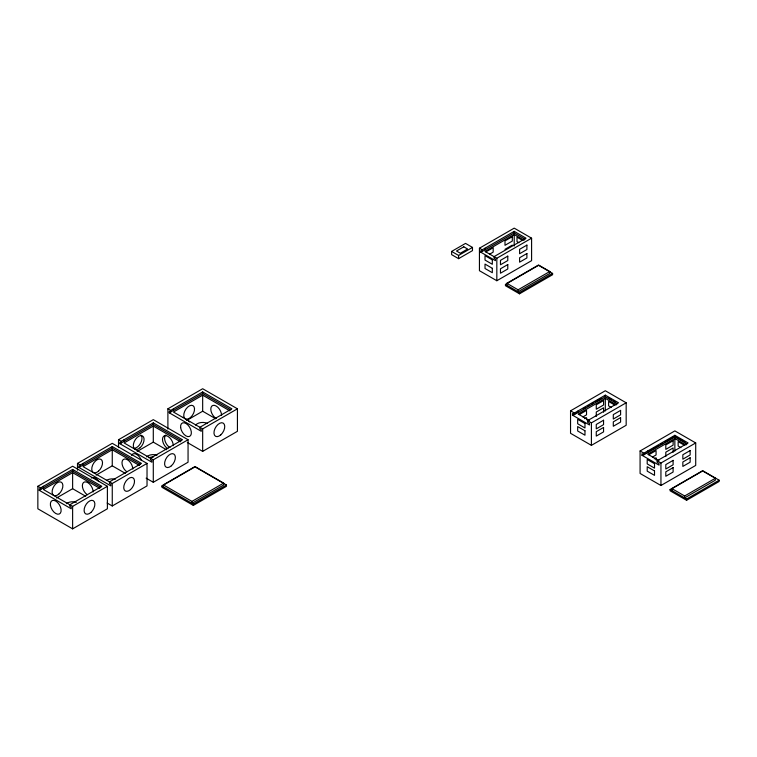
<?xml version="1.0" encoding="UTF-8"?>
<svg xmlns="http://www.w3.org/2000/svg" width="757" height="757" viewBox="0 0 757 757"><rect width="100%" height="100%" fill="white"/><g stroke="black" fill="none" stroke-linecap="round" stroke-linejoin="round"><path stroke-width="1.14" d="M167.893 429.049L167.893 408.808L202.668 388.738L237.433 408.808L237.433 431.301L202.668 451.371L187.32 442.514M37.85 486.297L72.625 466.227L107.39 486.297L107.39 508.789L72.625 528.859L37.85 508.789L37.85 486.297L40.632 487.905L72.625 469.435L101.826 486.297L69.843 504.768L69.843 506.376L71.234 507.181L71.234 508.789L39.241 490.318L39.241 488.71L40.632 489.514L40.632 487.905M77.488 470.163L77.488 463.416L112.263 443.337L147.028 463.416L147.028 485.899L112.263 505.979L107.144 503.027M118.518 447.595L118.518 439.732L153.293 419.652L188.058 439.732L188.058 462.215L153.293 482.285L146.129 478.15M170.675 410.417L202.668 391.946L231.869 408.808L199.886 427.279L199.886 428.888L201.277 429.692L201.277 431.301L169.284 412.83L169.284 411.221L170.675 412.026L170.675 410.417L167.893 408.808M169.284 412.83L202.668 393.555L230.866 409.84M80.27 465.025L112.263 446.554L141.464 463.416L109.481 481.887L109.481 483.486L110.872 484.291L110.872 485.899L78.879 467.429L78.879 465.829L80.27 466.624L80.27 465.025L77.488 463.416M121.3 441.331L153.293 422.87L182.494 439.732L150.511 458.193L150.511 459.802L151.902 460.606L151.902 462.215L119.909 443.744L119.909 442.135L121.3 442.94L121.3 441.331L118.518 439.732M229.854 410.862L202.668 395.163L173.457 412.026L202.668 428.888L237.433 408.808M451.626 251.428L465.536 243.394L472.482 247.416L472.482 250.624L458.581 258.657L451.626 254.636L451.626 251.428L458.581 255.44L472.482 247.416M39.241 490.318L72.625 471.043L100.823 487.328M78.879 467.429L112.263 448.163L140.461 464.438M119.909 443.744L153.293 424.469L181.491 440.754M99.81 488.35L72.625 472.652L43.414 489.514L72.625 506.376L107.39 486.297M139.449 465.47L112.263 449.762L83.052 466.624L112.263 483.486L147.028 463.416M180.478 441.776L153.293 426.077L124.082 442.94L153.293 459.802L188.058 439.732M479.436 248.211L514.211 228.141L531.594 238.181L531.594 260.663L496.829 280.733L479.436 270.703L479.436 248.211L482.218 249.819L514.211 231.349L526.03 238.181L494.047 256.642L494.047 258.251L495.438 259.055L495.438 260.663L480.827 252.232L480.827 250.624L482.218 251.428L482.218 249.819M186.553 420.523L202.668 411.221L215.754 418.782M480.827 252.232L514.211 232.957L525.046 239.212M56.51 498.011L72.625 488.71L85.711 496.27M96.148 475.131L112.263 465.829L125.35 473.38M137.178 451.437L153.293 442.135L166.379 449.696M524.062 240.253L514.211 234.566L485 251.428L496.829 258.251L531.594 238.181M485.871 251.93L493.176 247.709L493.176 252.128L489.524 254.238M504.995 249.318L512.3 245.107M506.84 285.228L506.84 283.307L538.549 264.997L549.819 271.498L549.819 273.428L518.1 291.738L518.1 289.808L549.819 271.498M505.449 284.433L538.549 265.319L552.601 273.428L552.601 274.715L519.491 293.82L505.449 285.711L505.449 284.433L519.491 292.543L552.601 273.428M163.304 486.779L163.304 484.858L195.013 466.549L223.665 483.089L223.665 485.019L191.956 503.329L191.956 501.399L223.665 483.089M161.913 485.985L195.013 466.87L226.447 485.019L226.447 486.306L193.347 505.411L161.913 487.262L161.913 485.985L193.347 504.124L226.447 485.019M570.541 410.824L605.307 390.744L626.171 402.79L626.171 425.273L591.406 445.353L570.541 433.307L570.541 410.824L574.364 413.029L605.307 395.163L618.526 402.79L587.574 420.655L587.574 422.264L589.485 423.371L589.485 424.97L572.453 415.139L572.453 413.53L574.364 414.637L605.307 396.772L617.504 403.812M572.453 415.139L576.437 412.839M583.401 408.808L585.398 407.663M587.385 406.509L589.381 405.364M591.368 404.21L593.365 403.065M595.352 401.91L601.323 398.466M616.491 404.825L605.307 398.371L578.187 414.032L589.372 420.485M579.228 414.628L586.533 410.408L586.533 414.827L582.881 416.937M584.707 418.687L586.533 417.637L586.533 419.842M587.574 420.655L591.406 422.87L626.171 402.79M640.081 450.973L674.856 430.894L695.711 442.94L695.711 465.423L660.946 485.502L640.081 473.456L640.081 450.973L643.904 453.178L674.856 435.313L688.066 442.94L657.123 460.805L657.123 462.413L659.035 463.521L659.035 465.12L641.993 455.288L641.993 453.68L643.904 454.787L674.856 436.921L687.053 443.962M641.993 455.288L645.976 452.989M648.967 451.257L654.937 447.813M656.925 446.658L658.921 445.513M660.908 444.359L662.905 443.214M664.892 442.06L674.856 436.316L684.877 442.097M686.031 444.974L674.856 438.521L647.727 454.181L658.912 460.635M648.777 454.777L656.073 450.557L656.073 454.976L652.42 457.086M654.247 458.837L656.073 457.786L656.073 459.991M657.123 460.805L660.946 463.019L695.711 442.94M670.087 489.495L702.666 470.684L719.15 480.203L719.15 481.48L686.571 500.292L670.087 490.782L670.087 489.495L686.571 499.005L719.15 480.203M671.998 490.602L671.998 488.672L702.666 470.968L715.327 478.273L715.327 480.203L684.659 497.907L684.659 495.977L715.327 478.273M522.481 240.338L517.003 237.178L517.003 241.597L518.829 242.647M506.84 283.307L518.1 289.808M608.316 397.898L611.325 399.639M613.331 400.794L615.337 401.948M614.996 405.175L608.609 401.484L608.609 405.894L611.344 407.474M684.536 445.324L678.149 441.634L678.149 446.043L680.884 447.633M671.998 488.672L684.659 495.977M163.304 484.858L191.956 501.399M686.571 499.005L686.571 500.292M674.856 435.313L674.856 436.921M674.856 438.521L674.856 451.096M673.115 452.364L673.115 447.945L665.81 452.166L665.81 456.585M660.946 463.019L660.946 485.502M647.727 450.973L647.727 452.572M643.904 453.178L643.904 454.787M605.307 395.163L605.307 396.772M605.307 398.371L605.307 410.947M603.575 412.215L603.575 407.796L596.27 412.016L596.27 416.435M591.406 422.87L591.406 445.353M578.187 410.824L578.187 412.423M574.364 413.029L574.364 414.637M519.491 292.543L519.491 293.82M514.211 231.349L514.211 232.957M514.211 234.566L514.211 246.034M496.829 258.251L496.829 280.733M485 248.211L485 249.819M458.581 255.44L458.581 258.657M202.668 391.946L202.668 393.555M202.668 395.163L202.668 411.221M202.668 428.888L202.668 451.371M193.347 504.124L193.347 505.411M173.457 408.808L173.457 410.417M153.293 422.87L153.293 424.469M153.293 426.077L153.293 442.135M153.293 459.802L153.293 482.285M124.082 439.732L124.082 441.331M112.263 446.554L112.263 448.163M112.263 449.762L112.263 465.829M112.263 483.486L112.263 505.979M83.052 463.416L83.052 465.025M72.625 469.435L72.625 471.043M72.625 472.652L72.625 488.71M72.625 506.376L72.625 528.859M43.414 486.297L43.414 487.905M188.663 421.384A7.617 4.4 60 0 1 189.629 421.942M183.497 417.372A7.617 4.4 -60 0 1 183.024 417.334M216.18 418.47A7.617 4.4 60 0 1 210.796 409.14A7.617 4.4 60 0 1 216.18 406.026A7.617 4.4 60 0 1 221.574 415.366M195.666 425.084A7.617 4.4 0 0 1 207.55 423.456M148.968 457.786A7.617 4.4 0 0 1 153.293 457.01M146.621 456.868A7.617 4.4 0 0 1 156.992 455.156M140.783 434.991A7.617 4.4 -60 0 1 140.603 443.195A7.617 4.4 -60 0 1 133.648 448.248M131.586 455.421A7.617 4.4 60 0 1 136.326 454.238A7.617 4.4 60 0 1 141.389 460.511M169.975 447.557A7.617 4.4 60 0 1 165.111 441.199A7.617 4.4 60 0 1 165.792 434.991M167.893 448.759A7.617 4.4 60 0 1 162.5 439.429A7.617 4.4 60 0 1 167.893 436.316A7.617 4.4 60 0 1 173.287 445.646M126.902 471.848A7.617 4.4 60 0 1 122.009 462.442A7.617 4.4 60 0 1 127.545 459.802A7.617 4.4 60 0 1 132.778 469.037M91.209 478.055A7.617 4.4 60 0 1 98.789 481.528M106.406 480.468A7.617 4.4 0 0 1 115.291 479.247M66.342 503.679A7.617 4.4 0 0 1 76.315 502.326M87.263 494.728A7.617 4.4 60 0 1 82.371 485.332A7.617 4.4 60 0 1 87.907 482.682A7.617 4.4 60 0 1 93.139 491.927M463.795 246.81L456.49 251.021L460.313 253.235L467.618 249.015L463.795 246.81M512.3 236.676L504.995 240.887L504.995 245.306L512.3 241.086L512.3 236.676M507.777 256.14L500.472 260.361L500.472 264.78L507.777 260.559L507.777 256.14M526.9 245.107L519.605 249.318L519.605 253.737L526.9 249.517L526.9 245.107M507.777 264.572L500.472 268.792L500.472 273.211L507.777 268.99L507.777 264.572M526.9 253.538L519.605 257.749L519.605 262.168L526.9 257.948L526.9 253.538M603.575 400.576L596.27 404.787L596.27 409.206L603.575 404.986L603.575 400.576M603.556 420.239L596.261 424.459L596.261 428.869L603.556 424.658L603.556 420.239M620.598 410.398L613.302 414.618L613.302 419.037L620.598 414.817L620.598 410.398M603.556 427.468L596.261 431.679L596.261 436.098L603.556 431.887L603.556 427.468M620.598 417.627L613.302 421.848L613.302 426.257L620.598 422.046L620.598 417.627M673.115 440.725L665.81 444.936L665.81 449.355L673.115 445.135L673.115 440.725M673.105 460.388L665.8 464.609L665.8 469.018L673.105 464.807L673.105 460.388M690.138 450.547L682.842 454.768L682.842 459.187L690.138 454.966L690.138 450.547M673.105 467.618L665.8 471.829L665.8 476.248L673.105 472.037L673.105 467.618M690.138 457.777L682.842 461.997L682.842 466.407L690.138 462.196L690.138 457.777M492.315 259.869L485.019 255.648L485.019 260.067L492.315 264.278L492.315 259.869M492.315 268.3L485.019 264.079L485.019 268.498L492.315 272.709L492.315 268.3M584.972 423.56L577.667 419.34L577.667 423.759L584.972 427.979L584.972 423.56M654.512 463.71L647.207 459.49L647.207 463.909L654.512 468.129L654.512 463.71M584.972 430.79L577.667 426.57L577.667 430.988L584.972 435.199L584.972 430.79M654.512 470.939L647.207 466.719L647.207 471.138L654.512 475.349L654.512 470.939M180.649 427.601A7.617 4.4 60 0 0 189.373 436.486A7.617 4.4 60 0 0 187.897 424.989A7.617 4.4 60 0 0 180.649 427.601M220.751 434.897A7.617 4.4 -60 0 0 223.164 423.087A7.617 4.4 -60 0 0 214.146 431.083A7.617 4.4 -60 0 0 220.751 434.897M190.537 417.457A7.617 4.4 -60 0 0 192.959 405.648A7.617 4.4 -60 0 0 183.942 413.644A7.617 4.4 -60 0 0 190.537 417.457M140.083 447.747A7.617 4.4 -60 0 0 142.496 435.937A7.617 4.4 -60 0 0 133.478 443.933A7.617 4.4 -60 0 0 140.083 447.747M171.375 465.81A7.617 4.4 -60 0 0 173.788 454.001A7.617 4.4 -60 0 0 164.771 461.997A7.617 4.4 -60 0 0 171.375 465.81M130.516 489.599A7.617 4.4 -60 0 0 132.939 477.79A7.617 4.4 -60 0 0 123.921 485.786A7.617 4.4 -60 0 0 130.516 489.599M98.533 471.128A7.617 4.4 -60 0 0 100.946 459.329A7.617 4.4 -60 0 0 91.928 467.324A7.617 4.4 -60 0 0 98.533 471.128M58.895 494.018A7.617 4.4 -60 0 0 61.308 482.209A7.617 4.4 -60 0 0 52.29 490.205A7.617 4.4 -60 0 0 58.895 494.018M90.878 512.489A7.617 4.4 -60 0 0 93.3 500.68A7.617 4.4 -60 0 0 84.282 508.676A7.617 4.4 -60 0 0 90.878 512.489M50.435 505.184A7.617 4.4 60 0 0 59.15 514.069A7.617 4.4 60 0 0 57.683 502.582A7.617 4.4 60 0 0 50.435 505.184"/></g></svg>
